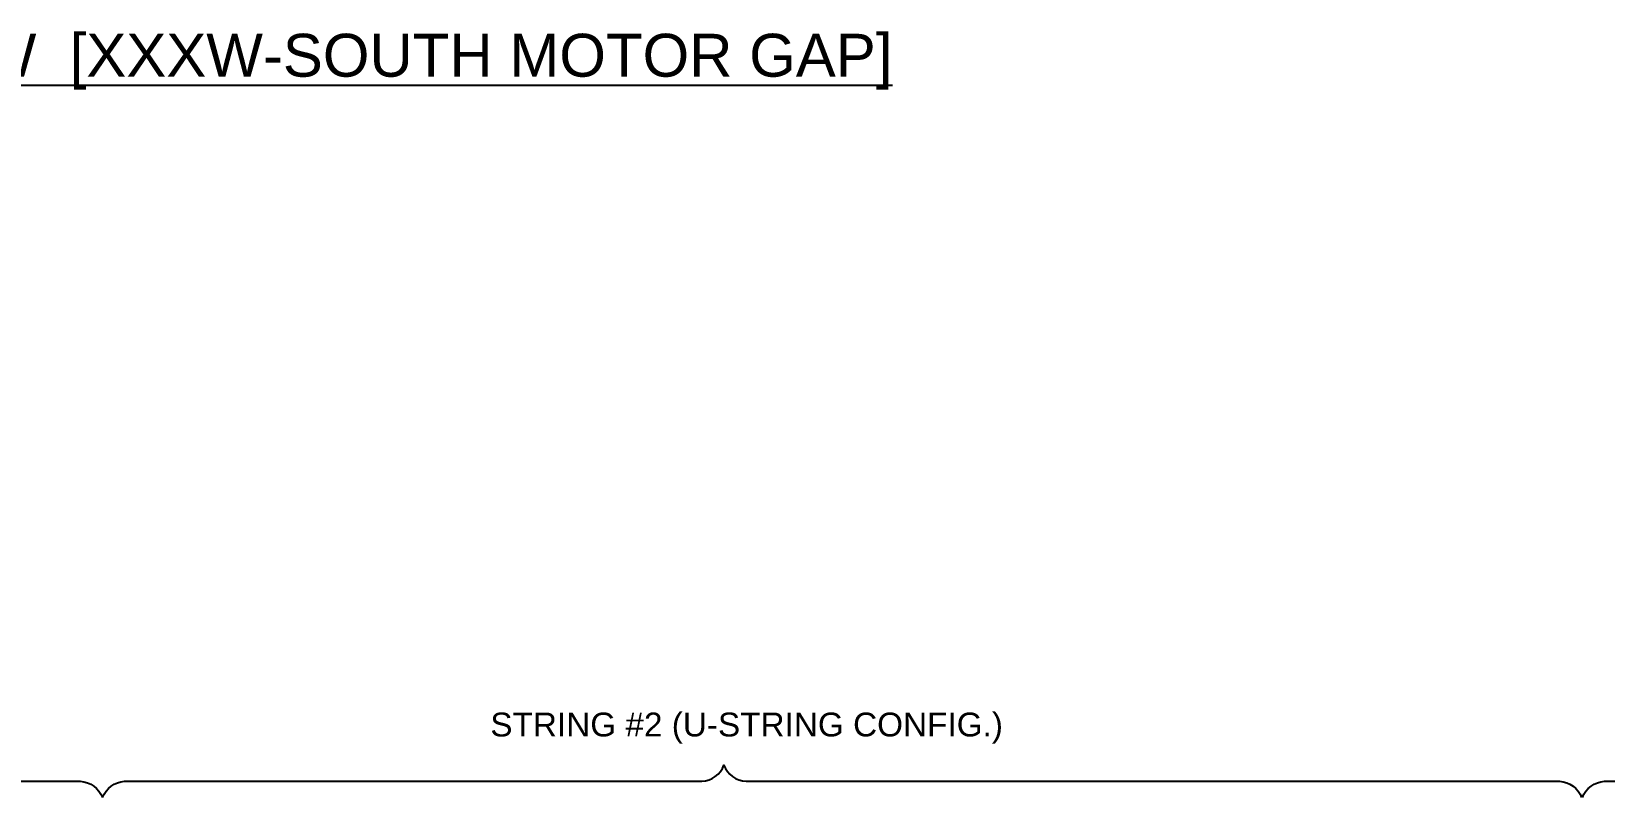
# Model space of a CAD drawing. Header units: feet. Extents: x -9903 to 12307, y -41 to 4121.
# Drawn here: x 5555 to 6875, y 1499 to 2142 of the extents above; entities that cross this region are included whole.
import ezdxf
from ezdxf.enums import TextEntityAlignment as Align

# ---------------------------------------------------------------- set-up
doc = ezdxf.new("R2010")
doc.units = ezdxf.units.FT
doc.header["$MEASUREMENT"] = 0
doc.layers.add('G-ANNO-TEXT', color=1, linetype='Continuous')
doc.styles.add('NEI-A', font='arial.ttf')

# ---------------------------------------------------------------- blocks, each defined once
blk = doc.blocks.new('DETAIL_TITLE')
at = {"style": 'NEI-A'}
blk.add_attdef('DETAIL_TITLE_001', (0.91, -0.485), '', height=0.2, dxfattribs=at)
at = {"style": 'NEI-A', "flags": 8}
blk.add_attdef('#', text='', height=0.2, dxfattribs=at).set_placement((0.592, -0.511), align=Align.MIDDLE_CENTER)
at = {"style": 'NEI-A'}
for tag, p in [('SCALE:', (0.939, -0.738)), ('1"_=_', (1.547, -0.738))]:
    blk.add_attdef(tag, text='', height=0.1, dxfattribs=at).set_placement(p, align=Align.BOTTOM_LEFT)

msp = doc.modelspace()

# ---------------------------------------------------------------- linework, layer by layer
at = {"layer": 'G-ANNO-TEXT', "flags": 128}
for points in [[(4495.7, 1499.1, -0.298343), (4514.2, 1512.8), (5006.4, 1512.8, 0.298343), (5024.9, 1526.4, 0.298343), (5043.4, 1512.8), (5596.3, 1512.8, -0.298343), (5614.8, 1499.1)], [(5614.9, 1499.1, -0.298343), (5633.5, 1512.8), (6117.6, 1512.8, 0.298343), (6136.1, 1526.4, 0.298343), (6154.6, 1512.8), (6836.9, 1512.8, -0.298343), (6855.4, 1499.1)], [(6856.1, 1499.1, -0.298343), (6874.6, 1512.8), (7275.3, 1512.8, 0.298343), (7293.8, 1526.4, 0.298343), (7312.3, 1512.8), (7945.8, 1512.8, -0.298343), (7964.3, 1499.1)]]:
    msp.add_lwpolyline(points, format="xyb", dxfattribs=at)

# ---------------------------------------------------------------- block references
at = {"layer": 'G-ANNO-TEXT'}
ref = msp.add_blockref('DETAIL_TITLE', (4410.5, 2169.5), dxfattribs=dict(at, xscale=128.9267043143703, yscale=128.9267043143703, zscale=128.9267043143703))
ref.add_attrib('DETAIL_TITLE_001', '%%USAT 2 STRING RACK - XX MODULES XXXW  [XXXW-SOUTH MOTOR GAP]', (4525.6, 2103.8), dxfattribs={"layer": '0', "height": 36, "style": 'NEI-A'})

# ---------------------------------------------------------------- texts
at = {"layer": 'G-ANNO-TEXT', "insert": (6370.1, 1570.4), "char_height": 20, "width": 429.163, "attachment_point": 3, "style": 'NEI-A', "bg_fill": 3, "box_fill_scale": 1.5, "bg_fill_color": 256, "bg_fill_transparency": 0}
msp.add_mtext('STRING #2 (U-STRING CONFIG.)', dxfattribs=at)

doc.saveas('drawing.dxf')
